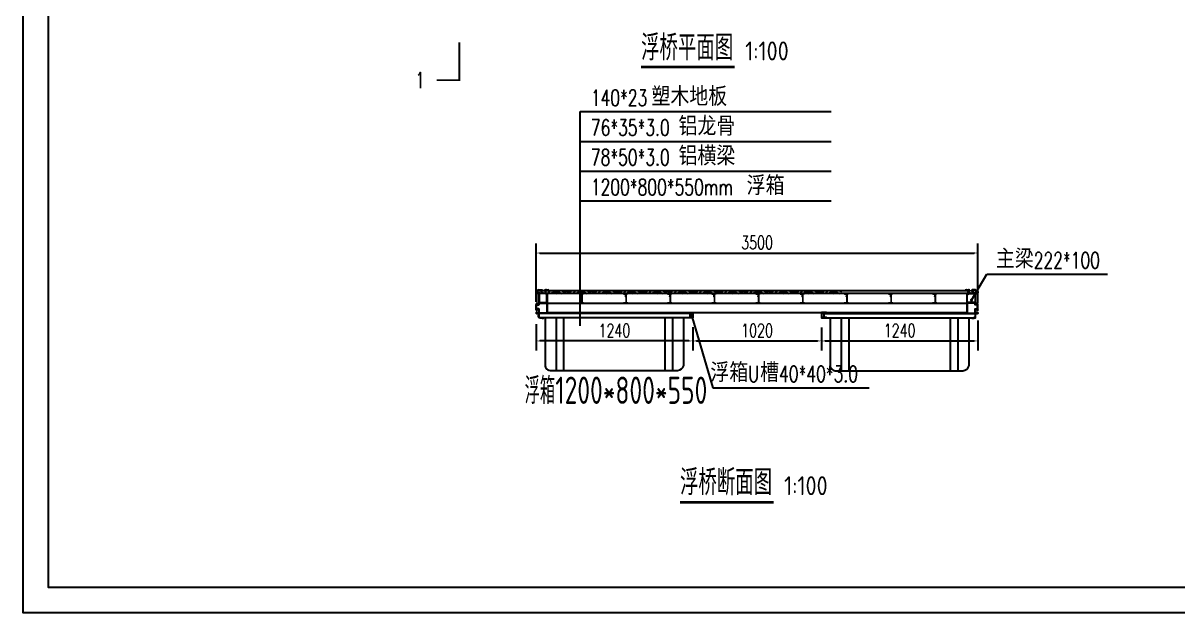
# Model space of a CAD drawing. Extents: x 8796 to 116961, y 24572 to 132726.
# Drawn here: x 38537 to 47687, y 116701 to 121374 of the extents above; entities that cross this region are included whole.
import ezdxf

# ---------------------------------------------------------------- set-up
doc = ezdxf.new("R2010")
doc.units = 0
doc.header["$LTSCALE"] = 1000
doc.header["$MEASUREMENT"] = 0
for name, color, linetype in [('DIM_LEAD', 3, 'Continuous'), ('DIM_SYMB', 3, 'Continuous'), ('PUB_TEXT', 7, 'Continuous'), ('W-STEEL_FRAME钢架', 3, 'Continuous'), ('W-WOOD_FLOOR木地板', 30, 'Continuous'), ('连接端梁', 130, 'Continuous')]:
    doc.layers.add(name, color=color, linetype=linetype)
doc.layers.add('结构', color=52, linetype='Continuous', lineweight=18)
doc.layers.add('铝龙骨', color=7, linetype='Continuous', lineweight=9)
doc.styles.add('_TCH_DIM', font='SIMPLEX.shx', dxfattribs={"bigfont": 'hztxt.shx'})
doc.styles.add('_TCH_LABEL', font='COMPLEX', dxfattribs={"bigfont": 'GBCBIG'})
doc.styles.get("Standard").update_dxf_attribs({"font": 'gbenor.shx', "bigfont": 'gbcbig.shx'})
doc.styles.add('STANDARD_T3', font='simplex.shx', dxfattribs={"width": 0.7, "bigfont": 'hztxt.shx'})
doc.dimstyles.new('W&&30', dxfattribs={"dimtxt": 105, "dimasz": 30, "dimexe": 75, "dimexo": 90, "dimgap": 30, "dimtad": 1, "dimdec": 0, "dimzin": 0, "dimdsep": 46, "dimtxsty": 'STANDARD_T3', "dimcen": 0.09, "dimclrd": 1, "dimclre": 1, "dimclrt": 7, "dimazin": 2, "dimtfac": 1, "dimtdec": 0, "dimtix": 1, "dimtmove": 2, "dimatfit": 3, "dimfxl": 0, "dimtolj": 1, "dimtzin": 0, "dimarcsym": 0})

# ---------------------------------------------------------------- blocks, each defined once
blk = doc.blocks.new('*D139')
at = {"layer": 'Defpoints', "color": 0, "transparency": 16777216}
for p in [(44862.4, 119051.6), (46102.5, 119108.2), (46102.5, 118855.5)]:
    blk.add_point(p, dxfattribs=at)
at = {"layer": 'W-STEEL_FRAME钢架', "color": 1, "lineweight": -2, "transparency": 16777216}
for p, q in [((44862.4, 118961.6), (44862.4, 118780.5)), ((46102.5, 119018.2), (46102.5, 118780.5)), ((44892.4, 118855.5), (46072.5, 118855.5))]:
    blk.add_line(p, q, dxfattribs=at)
at = {"layer": 'W-STEEL_FRAME钢架', "color": 1, "transparency": 16777216}
for points in [[(44892.4, 118860.5), (44892.4, 118850.5), (44862.4, 118855.5)], [(46072.5, 118860.5), (46072.5, 118850.5), (46102.5, 118855.5)]]:
    blk.add_solid(points, dxfattribs=at)
at = {"layer": 'W-STEEL_FRAME钢架', "color": 7, "transparency": 16777216, "insert": (45482.4, 118938), "char_height": 105, "attachment_point": 5, "style": 'STANDARD_T3'}
blk.add_mtext('\\A1;1240', dxfattribs=at)
blk = doc.blocks.new('450fuxiang')
at = {"color": 5, "lineweight": -3}
for p, q in [((-1521474.8, 1202848.6), (-1521474.8, 1203268.6)), ((-1521414.8, 1202848.6), (-1521414.8, 1203268.6)), ((-1520614.8, 1203268.6), (-1520614.8, 1202848.6)), ((-1520554.8, 1203268.6), (-1520554.8, 1202848.6))]:
    blk.add_line(p, q, dxfattribs=at)
at = {"color": 5}
blk.add_lwpolyline([(-1521614.8, 1203298.6), (-1521614.8, 1203268.6), (-1521564.8, 1203268.6), (-1520464.8, 1203268.5), (-1520414.8, 1203268.6), (-1520414.8, 1203298.6)], close=True, dxfattribs=at)
at = {"color": 5, "lineweight": -3}
blk.add_lwpolyline([(-1521564.8, 1203268.6), (-1521564.8, 1202893.1, 0.477005), (-1521514.8, 1202848.6), (-1520514.8, 1202848.6, 0.322419), (-1520464.8, 1202888.9), (-1520464.8, 1203268.6)], format="xyb", dxfattribs=at)
blk = doc.blocks.new('*D137')
at = {"layer": 'Defpoints', "color": 0, "transparency": 16777216}
for p in [(42602.5, 119078.6), (43842.6, 119054.6), (42602.5, 118855.5)]:
    blk.add_point(p, dxfattribs=at)
at = {"layer": 'W-STEEL_FRAME钢架', "color": 1, "lineweight": -2, "transparency": 16777216}
for p, q in [((42602.5, 118988.6), (42602.5, 118780.5)), ((43842.6, 118964.6), (43842.6, 118780.5)), ((43812.6, 118855.5), (42632.5, 118855.5))]:
    blk.add_line(p, q, dxfattribs=at)
at = {"layer": 'W-STEEL_FRAME钢架', "color": 1, "transparency": 16777216}
for points in [[(42632.5, 118860.5), (42632.5, 118850.5), (42602.5, 118855.5)], [(43812.6, 118860.5), (43812.6, 118850.5), (43842.6, 118855.5)]]:
    blk.add_solid(points, dxfattribs=at)
at = {"layer": 'W-STEEL_FRAME钢架', "color": 7, "transparency": 16777216, "insert": (43222.5, 118938), "char_height": 105, "attachment_point": 5, "style": 'STANDARD_T3'}
blk.add_mtext('\\A1;1240', dxfattribs=at)
blk = doc.blocks.new('*D138')
at = {"layer": 'Defpoints', "color": 0, "transparency": 16777216}
for p in [(46102.5, 119552.2), (42602.5, 119074.6), (46102.5, 119066.4)]:
    blk.add_point(p, dxfattribs=at)
at = {"layer": 'W-STEEL_FRAME钢架', "color": 1, "lineweight": -2, "transparency": 16777216}
for p, q in [((42602.5, 119164.6), (42602.5, 119627.2)), ((46102.5, 119156.4), (46102.5, 119627.2)), ((42632.5, 119552.2), (46072.5, 119552.2))]:
    blk.add_line(p, q, dxfattribs=at)
at = {"layer": 'W-STEEL_FRAME钢架', "color": 1, "transparency": 16777216}
for points in [[(42632.5, 119557.2), (42632.5, 119547.2), (42602.5, 119552.2)], [(46072.5, 119557.2), (46072.5, 119547.2), (46102.5, 119552.2)]]:
    blk.add_solid(points, dxfattribs=at)
at = {"layer": 'W-STEEL_FRAME钢架', "color": 7, "transparency": 16777216, "insert": (44352.5, 119634.7), "char_height": 105, "attachment_point": 5, "style": 'STANDARD_T3'}
blk.add_mtext('\\A1;3500', dxfattribs=at)
blk = doc.blocks.new('*D161')
at = {"layer": 'Defpoints', "color": 0, "transparency": 16777216}
for p in [(43842.6, 119037.6), (44862.4, 119037.6), (44862.4, 118855.5)]:
    blk.add_point(p, dxfattribs=at)
at = {"layer": 'W-STEEL_FRAME钢架', "color": 1, "lineweight": -2, "transparency": 16777216}
for p, q in [((43842.6, 118947.6), (43842.6, 118780.5)), ((44862.4, 118947.6), (44862.4, 118780.5)), ((43872.6, 118855.5), (44832.4, 118855.5))]:
    blk.add_line(p, q, dxfattribs=at)
at = {"layer": 'W-STEEL_FRAME钢架', "color": 1, "transparency": 16777216}
for points in [[(43872.6, 118860.5), (43872.6, 118850.5), (43842.6, 118855.5)], [(44832.4, 118860.5), (44832.4, 118850.5), (44862.4, 118855.5)]]:
    blk.add_solid(points, dxfattribs=at)
at = {"layer": 'W-STEEL_FRAME钢架', "color": 7, "transparency": 16777216, "insert": (44352.5, 118938), "char_height": 105, "attachment_point": 5, "style": 'STANDARD_T3'}
blk.add_mtext('\\A1;1020', dxfattribs=at)
blk = doc.blocks.new('$matou$00000085')
at = {"color": 0, "lineweight": 5}
for p, q in [((-17.5, 36, 0), (-17.5, 37, 0)), ((-4.3, 33.6, 0), (-4.3, 35, 0)), ((-1.2, 13.2, 0), (-3.5, 13.2, 0))]:
    blk.add_line(p, q, dxfattribs=at)
at = {"color": 0, "lineweight": 0, "ltscale": 0.5}
blk.add_arc((-1.5, 17.2, 0), 4.07, 274.72823, 349.84724, dxfattribs=at)
at = {"layer": '结构', "color": 0, "linetype": 'ByBlock', "lineweight": 0, "ltscale": 0.5}
for p, q in [((-7.2, 38, 0), (-16.5, 38, 0)), ((-16.5, 35, 0), (-8.5, 35, 0)), ((-7.5, -34, 0), (-7.5, 34, 0)), ((-4.7, 33.3, 0), (-4.3, 33.6, 0)), ((-4.3, 33.1, 0), (-4.7, 33.3, 0)), ((-4.7, 31.5, 0), (-4.3, 31.7, 0)), ((-4.3, 31.2, 0), (-4.7, 31.5, 0)), ((-4.3, 31, 0), (-4.7, 30.8, 0)), ((-4.7, 30.8, 0), (-4.3, 30.5, 0)), ((-4.3, 29.2, 0), (-4.7, 29, 0)), ((-4.7, 29, 0), (-4.3, 28.7, 0)), ((-4.3, 27.4, 0), (-4.7, 27.2, 0)), ((-4.7, 27.2, 0), (-4.3, 26.9, 0)), ((-4.3, 25.6, 0), (-4.7, 25.4, 0)), ((-4.7, 25.4, 0), (-4.3, 25.1, 0)), ((-4.3, 23.8, 0), (-4.7, 23.6, 0)), ((-4.7, 23.6, 0), (-4.3, 23.3, 0)), ((-4.3, 22, 0), (-4.7, 21.8, 0)), ((-4.7, 21.8, 0), (-4.3, 21.5, 0)), ((-4.3, 20.2, 0), (-4.7, 20, 0)), ((-4.7, 20, 0), (-4.3, 19.7, 0)), ((-4.5, -34, 0), (-4.5, 12.2, 0)), ((-4.3, 31.7, 0), (-4.3, 33.1, 0)), ((-4.3, 31.3, 0), (-4.3, 31, 0)), ((-4.3, 30.5, 0), (-4.3, 29.2, 0)), ((-4.3, 28.7, 0), (-4.3, 27.4, 0)), ((-4.3, 26.9, 0), (-4.3, 25.6, 0)), ((-4.3, 25.1, 0), (-4.3, 23.8, 0)), ((-4.3, 23.3, 0), (-4.3, 22, 0)), ((-4.3, 21.5, 0), (-4.3, 20.2, 0)), ((-4.3, 19.7, 0), (-4.3, 19.2, 0)), ((-0.7, 33.6, 0), (-0.7, 35, 0)), ((-0.3, 33.3, 0), (-0.7, 33.6, 0)), ((-0.7, 33.1, 0), (-0.3, 33.3, 0)), ((-0.7, 31.7, 0), (-0.7, 33.1, 0)), ((-0.3, 31.5, 0), (-0.7, 31.7, 0)), ((-0.7, 31.2, 0), (-0.3, 31.5, 0)), ((-0.7, 29.9, 0), (-0.7, 31.2, 0)), ((-0.3, 29.7, 0), (-0.7, 29.9, 0)), ((-0.7, 29.4, 0), (-0.3, 29.7, 0)), ((-0.7, 28.1, 0), (-0.7, 29.4, 0)), ((-0.3, 27.9, 0), (-0.7, 28.1, 0)), ((-0.7, 27.6, 0), (-0.3, 27.9, 0)), ((-0.7, 26.3, 0), (-0.7, 27.6, 0)), ((-0.3, 26.1, 0), (-0.7, 26.3, 0)), ((-0.7, 25.8, 0), (-0.3, 26.1, 0)), ((-0.7, 24.5, 0), (-0.7, 25.8, 0)), ((-0.3, 24.3, 0), (-0.7, 24.5, 0)), ((-0.7, 24, 0), (-0.3, 24.3, 0)), ((-0.7, 22.7, 0), (-0.7, 24, 0)), ((-0.3, 22.5, 0), (-0.7, 22.7, 0)), ((-0.7, 22.2, 0), (-0.3, 22.5, 0)), ((-0.7, 22.2, 0), (-0.7, 22.2, 0)), ((-0.7, 21, 0), (-0.7, 22.2, 0)), ((-0.3, 20.7, 0), (-0.7, 21, 0)), ((-0.7, 20.5, 0), (-0.3, 20.7, 0)), ((-0.7, 19.2, 0), (-0.7, 20.5, 0)), ((2.2, 38, 0), (16.5, 38, 0)), ((2.5, 34, 0), (2.5, 16.5, 0)), ((16.5, 35, 0), (3.5, 35, 0)), ((17.5, 37, 0), (17.5, 36, 0)), ((-17.5, -37.5, 0), (-17.5, -35.5, 0)), ((-17, -35, 0), (-8.5, -35, 0)), ((17, -38, 0), (-17, -38, 0)), ((-3.5, -35, 0), (17, -35, 0)), ((17.5, -35.5, 0), (17.5, -37.5, 0))]:
    blk.add_line(p, q, dxfattribs=at)
for centre, radius, start, end in [((-16.5, 37, 0), 1, 90, 180), ((-16.5, 36, 0), 1, 180, 270), ((-8.5, 34, 0), 1, 0, 90), ((-7.2, 35, 0), 3, 0, 90.00167), ((-3.5, 12.2, 0), 1, 90, 180), ((-2.5, 19.2, 0), 1.75, 180, 0), ((2.2, 35, 0), 3, 89.99833, 180), ((3.5, 34, 0), 1, 90, 180), ((16.5, 37, 0), 1, 0, 90), ((16.5, 36, 0), 1, 270, 360), ((-17, -35.5, 0), 0.5, 90, 180), ((-17, -37.5, 0), 0.5, 180, 270), ((-8.5, -34, 0), 1, 270, 0), ((-3.5, -34, 0), 1, 180, 270), ((17, -35.5, 0), 0.5, 0, 90), ((17, -37.5, 0), 0.5, 270, 0)]:
    blk.add_arc(centre, radius, start, end, dxfattribs=at)
blk = doc.blocks.new('*U80')
at = {"layer": '铝龙骨', "yscale": -1, "rotation": 180}
blk.add_blockref('$matou$00000085', (0, 0, 0), dxfattribs=at)
blk = doc.blocks.new('*U81')
at = {"color": 0, "linetype": 'ByBlock', "lineweight": -2, "transparency": 16777216}
for p in [(-2800, 0), (-2450, 0), (-2100, 0), (-1750, 0), (-1400, 0), (-1050, 0), (-700, 0), (-350, 0), (0, 0)]:
    blk.add_blockref('*U80', p, dxfattribs=at)

msp = doc.modelspace()

# ---------------------------------------------------------------- hatches: boundary and pattern name
at = {"layer": 'W-WOOD_FLOOR木地板'}
h = msp.add_hatch(dxfattribs=at)
h.set_pattern_fill('木纹01', color=256, scale=50)
h.set_pattern_definition([(360, (-306537.4, 294091.46), (200, 200), [10, -190]), (360, (-306677.4, 294111.46), (200, 200), [20, -180]), (360, (-306547.4, 294121.46), (200, 200), [10, -190]), (360, (-306667.4, 294141.46), (200, 200), [10, -190]), (360, (-306547.4, 294151.46), (200, 200), [10, -190]), (360, (-306657.4, 294161.46), (200, 200), [10, -190]), (360, (-306547.4, 294171.46), (200, 200), [10, -190]), (360, (-306657.4, 294191.46), (200, 200), [10, -110, 10, -70]), (360, (-306657.4, 294211.46), (200, 200), [20, -100, 10, -70]), (360, (-306667.4, 294241.46), (200, 200), [10, -30, 10, -80, 10, -60]), (360, (-306677.4, 294261.46), (200, 200), [10, -40, 20, -130]), (360, (-306547.4, 294271.46), (200, 200), [10, -190]), (360, (-306677.4, 294281.46), (200, 200), [10, -50, 10, -130]), (45, (-306697.4, 294091.46), (5e-14, 200), [28.2842, -254.55851]), (45, (-306527.4, 294091.46), (5e-14, 200), [56.56854, -226.27417]), (45, (-306527.4, 294191.46), (5e-14, 200), [14.142, -268.70071]), (45, (-306697.4, 294211.46), (5e-14, 200), [42.4264, -240.41631]), (45, (-306527.4, 294211.46), (5e-14, 200), [70.71068, -212.13203]), (45, (-306527.4, 294241.46), (5e-14, 200), [42.4264, -240.41631]), (315, (-306567.4, 294261.46), (200, -9e-14), [14.142, -268.70071]), (315, (-306637.4, 294101.46), (200, -9e-14), [28.2842, -254.55851]), (315, (-306627.4, 294181.46), (200, -9e-14), [28.2842, -254.55851]), (315, (-306567.4, 294141.46), (200, -9e-14), [28.2842, -254.55851]), (315, (-306577.4, 294221.46), (200, -9e-14), [28.2842, -254.55851]), (315, (-306567.4, 294241.46), (200, -9e-14), [42.4264, -240.41631]), (315, (-306617.4, 294121.46), (200, -9e-14), [42.4264, -240.41631]), (315, (-306587.4, 294131.46), (200, -9e-14), [42.4264, -240.41631]), (315, (-306617.4, 294201.46), (200, -9e-14), [42.4264, -240.41631]), (315, (-306597.4, 294211.46), (200, -9e-14), [42.4264, -240.41631]), (26.56505, (-306687.41, 294131.465), (200, 8e-08), [22.36068, -424.85292]), (26.56505, (-306537.41, 294121.465), (200, 8e-08), [89.44272, -357.77088]), (26.56505, (-306537.41, 294151.465), (200, 8e-08), [89.44272, -357.77088]), (26.56505, (-306537.41, 294171.465), (200, 8e-08), [89.4428, -134, 44.722, -179.048795]), (26.56505, (-306517.41, 294201.465), (200, 8e-08), [22.36068, -424.85292]), (26.56505, (-306697.41, 294271.465), (200, 8e-08), [22.36068, -424.85292]), (26.56505, (-306537.41, 294271.465), (200, 8e-08), [44.72136, -402.49224]), (333.43495, (-306587.41, 294091.465), (200, -8e-08), [44.72136, -402.49224]), (333.43495, (-306657.41, 294141.465), (200, -8e-08), [44.72136, -402.49224]), (333.43495, (-306657.41, 294111.465), (200, -8e-08), [22.36068, -424.85224]), (333.43495, (-306647.41, 294161.465), (200, -8e-08), [67.08204, -380.13156]), (333.43495, (-306607.41, 294161.465), (200, -8e-08), [44.72136, -402.49224]), (333.43495, (-306587.41, 294171.465), (200, -8e-08), [44.72136, -402.49224]), (333.43495, (-306647.41, 294191.465), (200, -8e-08), [22.36068, -424.85224]), (333.43495, (-306637.41, 294211.465), (200, -8e-08), [22.36068, -424.85224]), (333.43495, (-306557.41, 294251.465), (200, -8e-08), [22.36068, -424.85224]), (333.43495, (-306567.41, 294181.465), (200, -8e-08), [22.36068, -424.85224]), (333.43495, (-306657.41, 294241.465), (200, -8e-08), [67.08204, -380.13156]), (333.43495, (-306667.41, 294261.465), (200, -8e-08), [44.72136, -402.49224]), (333.43495, (-306557.41, 294201.465), (200, -8e-08), [22.36, -201.24, 22.36, -201.253595]), (333.43495, (-306617.41, 294241.465), (200, -8e-08), [44.72136, -402.49224]), (333.43495, (-306607.41, 294261.465), (200, -8e-08), [44.72136, -402.49224]), (333.43495, (-306667.41, 294281.465), (200, -8e-08), [44.72136, -402.49224]), (333.43495, (-306607.41, 294281.465), (200, -8e-08), [44.72136, -402.49224])])
h.paths.add_polyline_path([(42679.73, 119254.73), (42679.73, 119230.73), (45023.39, 119230.73), (45023.39, 119254.73)])

# ---------------------------------------------------------------- linework, layer by layer
at = {"color": 3, "lineweight": -3}
for p, q in [((42621.56, 119192.16), (42621.56, 119235.25)), ((42627.08, 119234.26), (42639.62, 119234.25)), ((42638.07, 119258.82), (42638.37, 119259.28)), ((42639.49, 119259.28), (42639.79, 119258.82)), ((42640.08, 119258.82), (42640.38, 119259.28)), ((42642.08, 119258.82), (42642.38, 119259.28)), ((42642.53, 119259.34), (42647.66, 119259.34)), ((42642.53, 119259.34), (42644.36, 119259.34)), ((42653.18, 119256.83), (42653.18, 119252.52)), ((42667.24, 119252.52), (42667.24, 119256.83)), ((42672.76, 119259.34), (42677.89, 119259.34)), ((42686.36, 119258.82), (42686.06, 119259.28)), ((42688.37, 119258.82), (42688.07, 119259.28)), ((42688.96, 119259.28), (42688.66, 119258.82)), ((42690.38, 119258.82), (42690.08, 119259.28)), ((42693.11, 119259.34), (42695.49, 119259.34)), ((46011.85, 119259.34), (46009.47, 119259.34)), ((46014.58, 119258.82), (46014.88, 119259.28)), ((46016.01, 119259.28), (46016.31, 119258.82)), ((46016.59, 119258.82), (46016.89, 119259.28)), ((46018.6, 119258.82), (46018.9, 119259.28)), ((46032.21, 119259.34), (46027.07, 119259.34)), ((46037.73, 119252.52), (46037.73, 119256.83)), ((46051.78, 119256.83), (46051.78, 119252.52)), ((46062.44, 119259.34), (46057.3, 119259.34)), ((46062.44, 119259.34), (46060.6, 119259.34)), ((46062.88, 119258.82), (46062.58, 119259.28)), ((46064.89, 119258.82), (46064.59, 119259.28)), ((46065.47, 119259.28), (46065.17, 119258.82)), ((46077.89, 119234.26), (46065.34, 119234.25)), ((46066.9, 119258.82), (46066.59, 119259.28)), ((46083.41, 119192.16), (46083.41, 119235.25)), ((42602.48, 119126.65), (42602.48, 119145.48)), ((42689.82, 119229.73), (42689.82, 119192.16)), ((46015.14, 119229.73), (46015.14, 119192.16)), ((46102.48, 119126.65), (46102.48, 119145.48)), ((42689.82, 119125.48), (42689.82, 119076.12)), ((46015.14, 119125.48), (46015.14, 119076.12))]:
    msp.add_line(p, q, dxfattribs=at)
at = {"color": 0}
msp.add_line((42653.18, 119254.67), (42667.24, 119254.67), dxfattribs=at)
at = {"color": 1, "lineweight": -3}
for p, q in [((42689.82, 119154.12), (46015.14, 119154.12)), ((42689.82, 119080.62), (46015.14, 119080.62))]:
    msp.add_line(p, q, dxfattribs=at)
at = {"color": 3, "lineweight": -3}
for points in [[(42622.56, 119259.34, 0.4142136), (42602.48, 119239.26), (42602.48, 119237.67)], [(42606.53, 119240.31), (42606.53, 119240.31), (42623.06, 119240.31, -0.4142136), (42625.07, 119238.3), (42625.07, 119236.27, 0.4139088), (42627.08, 119234.26)], [(42619.55, 119237.25), (42612.63, 119237.25, 0.3624885), (42611.64, 119236.43), (42610.3, 119229.04)], [(42622.56, 119255.33), (42622.56, 119255.33), (42638.62, 119255.33, -0.4142136), (42641.63, 119252.31), (42641.63, 119236.25, -0.4145184), (42639.62, 119234.25)], [(42627.3, 119259.34, -0.1989124), (42627.44, 119259.28), (42627.74, 119258.82)], [(42628.03, 119258.82), (42628.33, 119259.28, -0.1989124), (42628.47, 119259.34), (42629.31, 119259.34, -0.1989124), (42629.45, 119259.28), (42629.75, 119258.82)], [(42630.04, 119258.82), (42630.34, 119259.28, -0.1989124), (42630.48, 119259.34), (42631.32, 119259.34, -0.1989124), (42631.46, 119259.28), (42631.76, 119258.82)], [(42632.04, 119258.82), (42632.34, 119259.28, -0.1989124), (42632.49, 119259.34), (42633.32, 119259.34, -0.1989124), (42633.47, 119259.28), (42633.77, 119258.82)], [(42634.05, 119258.82), (42634.35, 119259.28, -0.1989124), (42634.49, 119259.34), (42635.33, 119259.34, -0.1989124), (42635.47, 119259.28), (42635.78, 119258.82)], [(42636.06, 119258.82), (42636.36, 119259.28, -0.1989124), (42636.5, 119259.34), (42637.34, 119259.34, -0.1989124), (42637.48, 119259.28), (42637.78, 119258.82)], [(42638.37, 119259.28, -0.1989124), (42638.51, 119259.34), (42639.35, 119259.34)], [(42640.52, 119259.34), (42641.36, 119259.34, -0.1989124), (42641.5, 119259.28), (42641.8, 119258.82)], [(42659.62, 119234.24), (42646.15, 119234.24, -0.4142136), (42645.15, 119235.25), (42645.15, 119251.31, -0.4142136), (42646.15, 119252.31), (42652.98, 119252.31)], [(42660.79, 119234.24, 0.1989124), (42660.65, 119234.18), (42660.35, 119233.88, -0.4142136), (42660.07, 119233.88), (42659.76, 119234.18, 0.1989124), (42659.62, 119234.24)], [(42660.79, 119234.24), (42674.26, 119234.24, 0.4142136), (42675.27, 119235.25), (42675.27, 119251.31, 0.4142136), (42674.26, 119252.31), (42667.44, 119252.31)], [(42678.33, 119258.82), (42678.03, 119259.28, 0.1989124), (42677.89, 119259.34), (42676.06, 119259.34)], [(42680.34, 119258.82), (42680.04, 119259.28, 0.1989124), (42679.9, 119259.34), (42679.06, 119259.34, 0.1989124), (42678.92, 119259.28), (42678.62, 119258.82)], [(42689.82, 119229.73, 0.4142136), (42688.82, 119230.73), (42679.78, 119230.73, -0.4142136), (42678.78, 119231.73), (42678.78, 119255.33, -0.4142136), (42679.78, 119256.33)], [(42702.88, 119256.83), (42702.88, 119256.53, -0.4142136), (42702.67, 119256.33), (42679.78, 119256.33)], [(42682.35, 119258.82), (42682.05, 119259.28, 0.1989124), (42681.9, 119259.34), (42681.07, 119259.34, 0.1989124), (42680.93, 119259.28), (42680.62, 119258.82)], [(42684.36, 119258.82), (42684.05, 119259.28, 0.1989124), (42683.91, 119259.34), (42683.08, 119259.34, 0.1989124), (42682.93, 119259.28), (42682.63, 119258.82)], [(42685.92, 119259.34), (42685.08, 119259.34, 0.1989124), (42684.94, 119259.28), (42684.64, 119258.82)], [(42687.93, 119259.34), (42687.09, 119259.34, 0.1989124), (42686.95, 119259.28), (42686.65, 119258.82)], [(42689.94, 119259.34), (42689.1, 119259.34, 0.1989124), (42688.96, 119259.28)], [(42692.39, 119258.82), (42692.09, 119259.28, 0.1989124), (42691.94, 119259.34), (42691.11, 119259.34, 0.1989124), (42690.96, 119259.28), (42690.66, 119258.82)], [(42693.11, 119259.34, 0.1989124), (42692.97, 119259.28), (42692.67, 119258.82)], [(46002.09, 119256.83), (46002.09, 119256.53, 0.4142136), (46002.29, 119256.33), (46025.18, 119256.33)], [(46011.85, 119259.34, -0.1989124), (46011.99, 119259.28), (46012.29, 119258.82)], [(46012.58, 119258.82), (46012.88, 119259.28, -0.1989124), (46013.02, 119259.34), (46013.86, 119259.34, -0.1989124), (46014, 119259.28), (46014.3, 119258.82)], [(46015.03, 119259.34), (46015.86, 119259.34, -0.1989124), (46016.01, 119259.28)], [(46015.14, 119229.73, -0.4142136), (46016.14, 119230.73), (46025.18, 119230.73, 0.4142136), (46026.18, 119231.73), (46026.18, 119255.33, 0.4142136), (46025.18, 119256.33)], [(46017.03, 119259.34), (46017.87, 119259.34, -0.1989124), (46018.01, 119259.28), (46018.31, 119258.82)], [(46019.04, 119259.34), (46019.88, 119259.34, -0.1989124), (46020.02, 119259.28), (46020.32, 119258.82)], [(46020.61, 119258.82), (46020.91, 119259.28, -0.1989124), (46021.05, 119259.34), (46021.89, 119259.34, -0.1989124), (46022.03, 119259.28), (46022.33, 119258.82)], [(46022.61, 119258.82), (46022.92, 119259.28, -0.1989124), (46023.06, 119259.34), (46023.9, 119259.34, -0.1989124), (46024.04, 119259.28), (46024.34, 119258.82)], [(46024.62, 119258.82), (46024.92, 119259.28, -0.1989124), (46025.07, 119259.34), (46025.9, 119259.34, -0.1989124), (46026.05, 119259.28), (46026.35, 119258.82)], [(46026.63, 119258.82), (46026.93, 119259.28, -0.1989124), (46027.07, 119259.34), (46028.91, 119259.34)], [(46044.17, 119234.24), (46030.7, 119234.24, -0.4142136), (46029.7, 119235.25), (46029.7, 119251.31, -0.4142136), (46030.7, 119252.31), (46037.53, 119252.31)], [(46044.17, 119234.24, -0.1989124), (46044.31, 119234.18), (46044.61, 119233.88, 0.4142136), (46044.9, 119233.88), (46045.2, 119234.18, -0.1989124), (46045.34, 119234.24)], [(46045.34, 119234.24), (46058.81, 119234.24, 0.4142136), (46059.81, 119235.25), (46059.81, 119251.31, 0.4142136), (46058.81, 119252.31), (46051.98, 119252.31)], [(46064.44, 119259.34), (46063.61, 119259.34, 0.1989124), (46063.46, 119259.28), (46063.16, 119258.82)], [(46082.4, 119255.33), (46082.4, 119255.33), (46066.34, 119255.33, 0.4142136), (46063.33, 119252.31), (46063.33, 119236.25, 0.4145184), (46065.34, 119234.25)], [(46066.59, 119259.28, 0.1989124), (46066.45, 119259.34), (46065.61, 119259.34)], [(46068.9, 119258.82), (46068.6, 119259.28, 0.1989124), (46068.46, 119259.34), (46067.62, 119259.34, 0.1989124), (46067.48, 119259.28), (46067.18, 119258.82)], [(46070.91, 119258.82), (46070.61, 119259.28, 0.1989124), (46070.47, 119259.34), (46069.63, 119259.34, 0.1989124), (46069.49, 119259.28), (46069.19, 119258.82)], [(46072.92, 119258.82), (46072.62, 119259.28, 0.1989124), (46072.48, 119259.34), (46071.64, 119259.34, 0.1989124), (46071.5, 119259.28), (46071.2, 119258.82)], [(46074.93, 119258.82), (46074.63, 119259.28, 0.1989124), (46074.48, 119259.34), (46073.65, 119259.34, 0.1989124), (46073.5, 119259.28), (46073.2, 119258.82)], [(46076.93, 119258.82), (46076.63, 119259.28, 0.1989124), (46076.49, 119259.34), (46075.65, 119259.34, 0.1989124), (46075.51, 119259.28), (46075.21, 119258.82)], [(46077.66, 119259.34, 0.1989124), (46077.52, 119259.28), (46077.22, 119258.82)], [(46098.43, 119240.31), (46098.43, 119240.31), (46081.9, 119240.31, 0.4142136), (46079.89, 119238.3), (46079.89, 119236.27, -0.4139088), (46077.89, 119234.26)], [(46082.4, 119259.34, -0.4142136), (46102.48, 119239.26), (46102.48, 119237.67)], [(46085.41, 119237.25), (46092.34, 119237.25, -0.3624885), (46093.32, 119236.43), (46094.67, 119229.04)], [(42609.13, 119154.93, -0.4035353), (42610.3, 119154.11), (42611.64, 119146.72, 0.3624885), (42612.63, 119145.9), (42619.55, 119145.9, 0.4142136), (42621.56, 119147.9), (42621.56, 119190.99)], [(42621.56, 119192.16, 0.1989124), (42621.61, 119192.02), (42621.92, 119191.72, -0.4142136), (42621.92, 119191.43), (42621.61, 119191.13, 0.1989124), (42621.56, 119190.99)], [(42689.82, 119154.12), (42689.82, 119076.12, 2.4142136), (42690.33, 119075.62), (42701.87, 119075.62, -0.4142136), (42702.88, 119074.62), (42702.88, 119073.61, -0.4142136), (42701.87, 119072.61)], [(42689.77, 119192.02), (42689.46, 119191.72, 0.4142136), (42689.46, 119191.43), (42689.77, 119191.13, -0.1989124), (42689.82, 119190.99), (42689.82, 119190.99), (42689.82, 119126.65)], [(46015.14, 119154.12), (46015.14, 119076.12, -2.4142136), (46014.64, 119075.62), (46003.09, 119075.62, 0.4142136), (46002.09, 119074.62), (46002.09, 119073.61, 0.4142136), (46003.09, 119072.61)], [(46015.2, 119192.02), (46015.5, 119191.72, -0.4142136), (46015.5, 119191.43), (46015.2, 119191.13, 0.1989124), (46015.14, 119190.99), (46015.14, 119190.99), (46015.14, 119126.65)], [(46083.41, 119192.16, -0.1989124), (46083.35, 119192.02), (46083.05, 119191.72, 0.4142136), (46083.05, 119191.43), (46083.35, 119191.13, -0.1989124), (46083.41, 119190.99)], [(46095.83, 119154.93, 0.4035353), (46094.67, 119154.11), (46093.32, 119146.72, -0.3624885), (46092.34, 119145.9), (46085.41, 119145.9, -0.4142136), (46083.41, 119147.9), (46083.41, 119190.99)], [(42602.48, 119126.65, 0.1989124), (42602.54, 119126.51), (42602.84, 119126.21, -0.4142136), (42602.84, 119125.93), (42602.54, 119125.63, 0.1989124), (42602.48, 119125.48)], [(42602.48, 119100.72, 0.4142136), (42604.99, 119098.21), (42606.3, 119098.21, 0.4142136), (42606.5, 119098.41)], [(42602.48, 119078.63), (42602.48, 119074.62, 0.4142136), (42604.49, 119072.61)], [(42633.6, 119036.47, -0.4142136), (42621.55, 119048.52), (42621.55, 119070.6, 0.4142136), (42619.54, 119072.61), (42604.49, 119072.61)], [(42606.5, 119083.95, 0.4142136), (42606.3, 119084.15), (42604.99, 119084.15)], [(42606.5, 119098.41), (42606.5, 119105.24, -0.4142136), (42607.5, 119106.24), (42620.55, 119106.24, -0.4142136), (42621.55, 119105.24), (42621.55, 119091.77, 0.1989124), (42621.61, 119091.63), (42621.91, 119091.32, -0.4142136), (42621.91, 119091.04), (42621.61, 119090.74, 0.1989124), (42621.55, 119090.6), (42621.55, 119077.13, -0.4142136), (42620.55, 119076.12), (42607.5, 119076.12, -0.4142136), (42606.5, 119077.13), (42606.5, 119083.95)], [(42701.87, 119072.61), (42626.57, 119072.61, 0.4142136), (42624.56, 119070.6), (42624.56, 119048.52, 0.4142136), (42633.6, 119039.48)], [(42689.77, 119126.51), (42689.46, 119126.21, 0.4142136), (42689.46, 119125.93), (42689.77, 119125.63)], [(46003.09, 119072.61), (46078.39, 119072.61, -0.4142136), (46080.4, 119070.6), (46080.4, 119048.52, -0.4142136), (46071.36, 119039.48)], [(46015.2, 119126.51), (46015.5, 119126.21, -0.4142136), (46015.5, 119125.93), (46015.2, 119125.63)], [(46071.36, 119036.47, 0.4142136), (46083.41, 119048.52), (46083.41, 119070.6, -0.4142136), (46085.42, 119072.61), (46100.47, 119072.61)], [(46098.47, 119098.41), (46098.47, 119105.24, 0.4142136), (46097.46, 119106.24), (46084.41, 119106.24, 0.4142136), (46083.41, 119105.24), (46083.41, 119091.77, -0.1989124), (46083.35, 119091.63), (46083.05, 119091.32, 0.4142136), (46083.05, 119091.04), (46083.35, 119090.74, -0.1989124), (46083.41, 119090.6), (46083.41, 119077.13, 0.4142136), (46084.41, 119076.12), (46097.46, 119076.12, 0.4142136), (46098.47, 119077.13), (46098.47, 119083.95)], [(46102.48, 119100.72, -0.4142136), (46099.97, 119098.21), (46098.67, 119098.21, -0.4142136), (46098.47, 119098.41)], [(46098.47, 119083.95, -0.4142136), (46098.67, 119084.15), (46099.97, 119084.15)], [(46102.48, 119078.63), (46102.48, 119074.62, -0.4142136), (46100.47, 119072.61)], [(46102.48, 119126.65, -0.1989124), (46102.42, 119126.51), (46102.12, 119126.21, 0.4142136), (46102.12, 119125.93), (46102.42, 119125.63, -0.1989124), (46102.48, 119125.48)], [(42650.22, 119036.53), (42650.52, 119036.83, -0.4142136), (42650.81, 119036.83), (42651.11, 119036.53, 0.1989124), (42651.25, 119036.47), (42659.7, 119036.47, 0.4142136), (42660.71, 119037.47), (42660.71, 119038.48, 0.4142136), (42659.7, 119039.48), (42633.6, 119039.48)], [(42650.22, 119036.53, -0.1989124), (42650.08, 119036.47), (42633.6, 119036.47)], [(46054.74, 119036.53), (46054.44, 119036.83, 0.4142136), (46054.16, 119036.83), (46053.86, 119036.53, -0.1989124), (46053.71, 119036.47), (46045.26, 119036.47, -0.4142136), (46044.26, 119037.47), (46044.26, 119038.48, -0.4142136), (46045.26, 119039.48), (46071.36, 119039.48)], [(46054.74, 119036.53, 0.1989124), (46054.88, 119036.47), (46071.36, 119036.47)]]:
    msp.add_lwpolyline(points, format="xyb", dxfattribs=at)
for points in [[(42622.56, 119259.34), (42627.3, 119259.34), (42624.93, 119259.34)], [(46082.4, 119259.34), (46077.66, 119259.34), (46080.04, 119259.34)], [(42602.48, 119100.72), (42602.48, 119111.17), (42602.48, 119125.48)], [(46102.48, 119100.72), (46102.48, 119111.17), (46102.48, 119125.48)]]:
    msp.add_lwpolyline(points, dxfattribs=at)
for points in [[(42686.31, 119079.14, -0.4142136), (42683.3, 119076.12), (42628.08, 119076.12, -0.4142136), (42625.07, 119079.14), (42625.07, 119106.74, 0.4142136), (42622.05, 119109.76), (42609.01, 119109.76, -0.4142136), (42606, 119112.77), (42606, 119138.37, -0.4142136), (42609.01, 119141.38), (42622.06, 119141.38, 0.4142136), (42625.07, 119144.39), (42625.07, 119153.93, -0.4142136), (42627.08, 119155.94), (42683.3, 119155.94, -0.4142136), (42686.31, 119152.92)], [(42678.28, 119227.22, -0.356394), (42675.33, 119229.63, 0.356394), (42673.36, 119231.23), (42628.08, 119231.23, 0.4142136), (42625.07, 119228.22), (42625.07, 119160.96, 0.4142136), (42627.08, 119158.95), (42683.3, 119158.95, 0.4142136), (42686.31, 119161.96), (42686.31, 119224.2, 0.4142136), (42683.3, 119227.22)], [(46026.68, 119227.22, 0.356394), (46029.64, 119229.63, -0.356394), (46031.6, 119231.23), (46076.88, 119231.23, -0.4142136), (46079.89, 119228.22), (46079.89, 119160.96, -0.4142136), (46077.89, 119158.95), (46021.66, 119158.95, -0.4142136), (46018.65, 119161.96), (46018.65, 119224.2, -0.4142136), (46021.66, 119227.22)], [(46018.65, 119079.14, 0.4142136), (46021.66, 119076.12), (46076.89, 119076.12, 0.4142136), (46079.9, 119079.14), (46079.9, 119106.74, -0.4142136), (46082.91, 119109.76), (46095.96, 119109.76, 0.4142136), (46098.97, 119112.77), (46098.97, 119138.37, 0.4142136), (46095.96, 119141.38), (46082.9, 119141.38, -0.4142136), (46079.89, 119144.39), (46079.89, 119153.93, 0.4142136), (46077.89, 119155.94), (46021.66, 119155.94, 0.4142136), (46018.65, 119152.92)]]:
    msp.add_lwpolyline(points, format="xyb", close=True, dxfattribs=at)
at = {"color": 4}
for points in [[(43842.56, 119080.62), (43842.56, 119037.62), (43802.56, 119037.62), (43802.56, 119041.62), (43838.56, 119041.62), (43838.56, 119076.62), (43802.56, 119076.62), (43802.56, 119080.62)], [(44862.39, 119080.62), (44862.39, 119037.62), (44902.39, 119037.62), (44902.39, 119041.62), (44866.39, 119041.62), (44866.39, 119076.62), (44902.39, 119076.62), (44902.39, 119080.62)]]:
    msp.add_lwpolyline(points, close=True, dxfattribs=at)
at = {"color": 3, "lineweight": -3}
for centre, radius, start, end in [((42612.36, 119237.62), 9.88, 179.709357, 251.986104), ((42622.51, 119239.32), 16.01, 89.816569, 176.447209), ((42619.55, 119235.25), 2.01, 0, 90), ((42627.89, 119258.96), 0.201, 225, 315), ((42629.89, 119258.96), 0.201, 225, 315), ((42631.9, 119258.96), 0.201, 225, 315), ((42633.91, 119258.96), 0.201, 225, 315), ((42635.92, 119258.96), 0.201, 225, 315), ((42637.93, 119258.96), 0.201, 225, 315), ((42639.35, 119259.14), 0.201, 45.000001, 90), ((42639.93, 119258.96), 0.201, 225, 315), ((42640.52, 119259.14), 0.201, 90, 134.999998), ((42641.94, 119258.96), 0.201, 225, 315), ((42642.53, 119259.14), 0.201, 90, 134.999998), ((42647.98, 119252.73), 6.62, 38.304663, 92.807428), ((42652.98, 119252.52), 0.201, 270, 0.274109), ((42672.43, 119252.73), 6.62, 87.192572, 141.695337), ((42667.44, 119252.52), 0.201, 180, 270), ((42678.47, 119258.96), 0.201, 225, 315), ((42680.48, 119258.96), 0.201, 225, 315), ((42682.49, 119258.96), 0.201, 225, 315), ((42684.5, 119258.96), 0.201, 225, 315), ((42685.92, 119259.14), 0.201, 45.000002, 90), ((42686.51, 119258.96), 0.201, 225, 315), ((42687.93, 119259.14), 0.201, 45.000002, 90), ((42688.51, 119258.96), 0.201, 225, 315), ((42689.94, 119259.14), 0.201, 45.000002, 90), ((42690.52, 119258.96), 0.201, 225, 315), ((42692.53, 119258.96), 0.201, 225, 315), ((42694.92, 119245.53), 13.82, 54.839429, 92.381491), ((46010.05, 119245.53), 13.82, 87.618509, 125.160571), ((46012.43, 119258.96), 0.201, 225, 315), ((46014.44, 119258.96), 0.201, 225, 315), ((46015.03, 119259.14), 0.201, 90, 134.999998), ((46016.45, 119258.96), 0.201, 225, 315), ((46017.03, 119259.14), 0.201, 90, 134.999998), ((46018.46, 119258.96), 0.201, 225, 315), ((46019.04, 119259.14), 0.201, 90, 134.999998), ((46020.46, 119258.96), 0.201, 225, 315), ((46022.47, 119258.96), 0.201, 225, 315), ((46024.48, 119258.96), 0.201, 225, 315), ((46026.49, 119258.96), 0.201, 225, 315), ((46032.53, 119252.73), 6.62, 38.304663, 92.807428), ((46037.53, 119252.52), 0.201, 270, 360), ((46056.98, 119252.73), 6.62, 87.192572, 141.695337), ((46051.98, 119252.52), 0.201, 179.725891, 270), ((46062.44, 119259.14), 0.201, 45.000002, 90), ((46063.02, 119258.96), 0.201, 225, 315), ((46064.44, 119259.14), 0.201, 45.000002, 90), ((46065.03, 119258.96), 0.201, 225, 315), ((46065.61, 119259.14), 0.201, 90, 134.999999), ((46067.04, 119258.96), 0.201, 225, 315), ((46069.05, 119258.96), 0.201, 225, 315), ((46071.05, 119258.96), 0.201, 225, 315), ((46073.06, 119258.96), 0.201, 225, 315), ((46075.07, 119258.96), 0.201, 225, 315), ((46077.08, 119258.96), 0.201, 225, 315), ((46082.45, 119239.32), 16.01, 3.552791, 90.183431), ((46085.41, 119235.25), 2.01, 90, 180), ((46092.6, 119237.62), 9.88, 288.013896, 0.290643), ((42612.59, 119145.43), 10.11, 110.042211, 179.705479), ((42609.31, 119229.22), 1, 270, 349.7), ((42689.62, 119192.16), 0.201, 315, 0), ((46015.34, 119192.16), 0.201, 180, 225), ((46095.65, 119229.22), 1, 190.3, 270), ((46092.37, 119145.43), 10.11, 0.294521, 69.957789), ((42609.1, 119078.96), 6.62, 128.304663, 182.807428), ((42689.62, 119126.65), 0.201, 315, 0), ((42689.62, 119125.48), 0.201, 360, 45), ((46015.34, 119126.65), 0.201, 180, 225), ((46015.34, 119125.48), 0.201, 135, 180), ((46095.87, 119078.96), 6.62, 357.192572, 51.695337)]:
    msp.add_arc(centre, radius, start, end, dxfattribs=at)
at = {"layer": 'DIM_LEAD'}
for p, q in [((46051.79, 119179.31), (46173.86, 119385.79)), ((46173.86, 119385.79), (47129.95, 119385.79)), ((43838.56, 119041.62), (44002.16, 118485.08)), ((44002.16, 118485.08), (45240.7, 118485.08))]:
    msp.add_line(p, q, dxfattribs=at)
at = {"layer": 'DIM_LEAD', "const_width": 12}
for points in [[(46048.74, 119174.14, 1), (46054.84, 119184.47, 1)], [(43836.86, 119047.37, 1), (43840.25, 119035.86, 1)]]:
    msp.add_lwpolyline(points, format="xyb", close=True, dxfattribs=at)
at = {"layer": 'DIM_SYMB'}
for p, q in [((42950.22, 119965.95), (42950.22, 120672.45)), ((42950.22, 120672.45), (44940.64, 120672.45)), ((42950.22, 120436.95), (44940.64, 120436.95)), ((42950.22, 120201.45), (44940.64, 120201.45)), ((42950.22, 118976.29), (42950.22, 119965.95)), ((42950.22, 119965.95), (44940.64, 119965.95))]:
    msp.add_line(p, q, dxfattribs=at)
for points, const_width in [([(41992.77, 121221.28), (41992.77, 120921.28), (41812.77, 120921.28)], 15), ([(43433.63, 121025.01), (44174.88, 121025.01)], 21), ([(43742.09, 117575.94), (44483.34, 117575.94)], 21)]:
    msp.add_lwpolyline(points, dxfattribs=dict(at, const_width=const_width))
at = {"layer": 'W-WOOD_FLOOR木地板'}
msp.add_lwpolyline([(42679.73, 119254.73), (46023.39, 119254.73), (46023.39, 119230.73), (42679.73, 119230.73)], close=True, dxfattribs=at)
at = {"layer": '连接端梁', "color": 0}
for points in [[(38536.74, 127663.42), (52406.81, 127663.42), (52406.81, 116700.7), (38536.74, 116700.7)], [(38736.74, 127463.42), (52206.81, 127463.42), (52206.81, 116900.7), (38736.74, 116900.7)]]:
    msp.add_lwpolyline(points, close=True, dxfattribs=at)

# ---------------------------------------------------------------- block references
msp.add_blockref('*U81', (45760.64, 119192.11))
at = {"color": 0}
for p in [(1564237.41, -1084226.94), (1566497.18, -1084228.95)]:
    msp.add_blockref('450fuxiang', p, dxfattribs=at)

# ---------------------------------------------------------------- texts
at = {"layer": 'PUB_TEXT', "color": 7}
for s, height, p in [('浮桥平面图', 202.553, (43433.63, 121078.18)), ('1:100', 150, (44258.88, 121078.18)), ('浮桥断面图', 202.553, (43742.09, 117633.58)), ('1:100', 150, (44567.34, 117633.58))]:
    msp.add_text(s, height=height, dxfattribs=at).set_placement(p)
at = {"layer": 'PUB_TEXT', "color": 7, "width": 0.705882}
for s, style, p in [('1', '_TCH_LABEL', (41643.48, 120857.53)), ('140*23', '_TCH_DIM', (43035.72, 120717.45)), ('76*35*3.0', '_TCH_DIM', (43035.72, 120481.95)), ('78*50*3.0', '_TCH_DIM', (43035.72, 120246.45)), ('1200*800*550mm', '_TCH_DIM', (43035.72, 120010.95)), ('222*100', '_TCH_DIM', (46544.95, 119430.79)), ('U', '_TCH_DIM', (44282.84, 118530.08)), ('40*40*3.0', '_TCH_DIM', (44527.13, 118530.08))]:
    msp.add_text(s, height=127.5, dxfattribs=dict(at, style=style)).set_placement(p)
at = {"layer": 'PUB_TEXT', "color": 7, "style": '_TCH_DIM'}
for s, p in [('塑木地板', (43515.72, 120717.45)), ('铝龙骨', (43730.01, 120481.95)), ('铝横梁', (43730.01, 120246.45)), ('浮箱', (44270.01, 120010.95)), ('主梁', (46244.95, 119430.79)), ('浮箱', (43982.84, 118530.08)), ('槽', (44377.13, 118530.08))]:
    msp.add_text(s, height=150, dxfattribs=at).set_placement(p)
at = {"layer": 'PUB_TEXT', "width": 0.8}
for s, height, p in [('浮箱', 208.34, (42511.63, 118356.71)), ('1200*800*550', 216, (42754.29, 118356.71))]:
    msp.add_text(s, height=height, dxfattribs=at).set_placement(p)

# ---------------------------------------------------------------- dimensions: what is measured, and where the dimension line sits
at = {"layer": 'W-STEEL_FRAME钢架'}
for base, p1, p2, picture, middle in [((46102.48, 119552.18), (42602.48, 119074.56), (46102.48, 119066.37), '*D138', (44352.48, 119634.68)), ((42602.48, 118855.49), (43842.56, 119054.62), (42602.48, 119078.63), '*D137', (43222.52, 118937.99))]:
    dim = msp.add_linear_dim(base=base, p1=p1, p2=p2, angle=180, dimstyle='W&&30', dxfattribs=at)
    dim.commit()
    dim.dimension.update_dxf_attribs({"geometry": picture, "text_midpoint": middle})
for base, p1, p2, picture, middle in [((46102.48, 118855.49), (44862.39, 119051.64), (46102.48, 119108.22), '*D139', (45482.44, 118937.99)), ((44862.39, 118855.49), (43842.56, 119037.62), (44862.39, 119037.62), '*D161', (44352.47, 118937.99))]:
    dim = msp.add_linear_dim(base=base, p1=p1, p2=p2, dimstyle='W&&30', dxfattribs=at)
    dim.commit()
    dim.dimension.update_dxf_attribs({"geometry": picture, "text_midpoint": middle})

doc.saveas('drawing.dxf')
